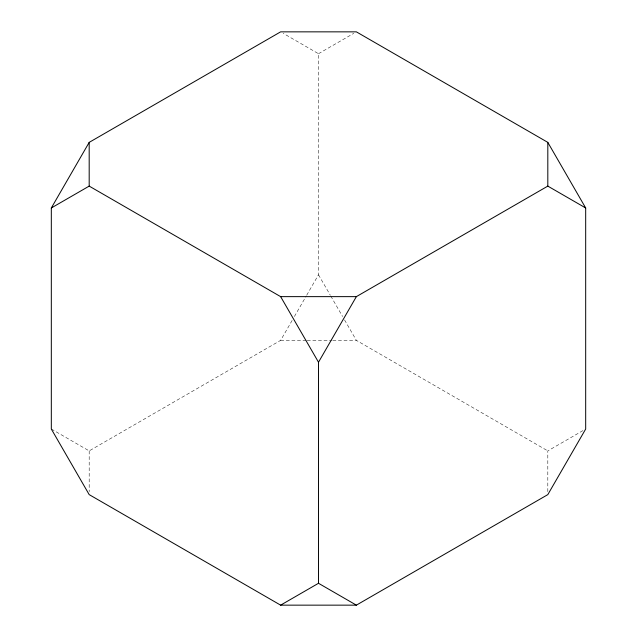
<?xml version="1.0" encoding="UTF-8"?>
<svg xmlns="http://www.w3.org/2000/svg" width="637" height="637" viewBox="0 0 637 637"><rect width="100%" height="100%" fill="white"/><g stroke="black" fill="none" stroke-linecap="round" stroke-linejoin="round"><path stroke-width="0.48" stroke-dasharray="3.19 2.39" d="M51.318 429.027L89.188 450.892L280.63 340.365L292.439 319.925M294.405 316.517L306.206 296.07M306.7 295.218L318.5 274.778L318.5 53.715L283.218 33.339M318.5 53.715L353.782 33.339M547.812 491.637L547.812 450.892L583.962 430.023M280.63 340.365L306.206 340.365M307.185 340.365L331.781 340.365M332.761 340.365L356.37 340.365L547.812 450.892M318.5 274.778L330.3 295.218M330.794 296.07L342.595 316.517M344.561 319.925L356.37 340.365M89.188 450.892L89.188 491.637"/><path stroke-width="0.96" d="M51.318 207.973L89.188 142.377L280.63 31.85L356.37 31.85L547.812 142.377L585.682 207.973L585.682 429.027L547.812 494.623L356.37 605.15L280.63 605.15L89.188 494.623L51.318 429.027L51.318 207.973L89.188 186.108L89.188 142.377M280.63 605.15L318.5 583.285L318.5 362.222L356.37 296.635L547.812 186.108L585.682 207.973M89.188 186.108L280.63 296.635L356.37 296.635M318.5 583.285L356.37 605.15M280.63 296.635L318.5 362.222M547.812 142.377L547.812 186.108"/></g></svg>
